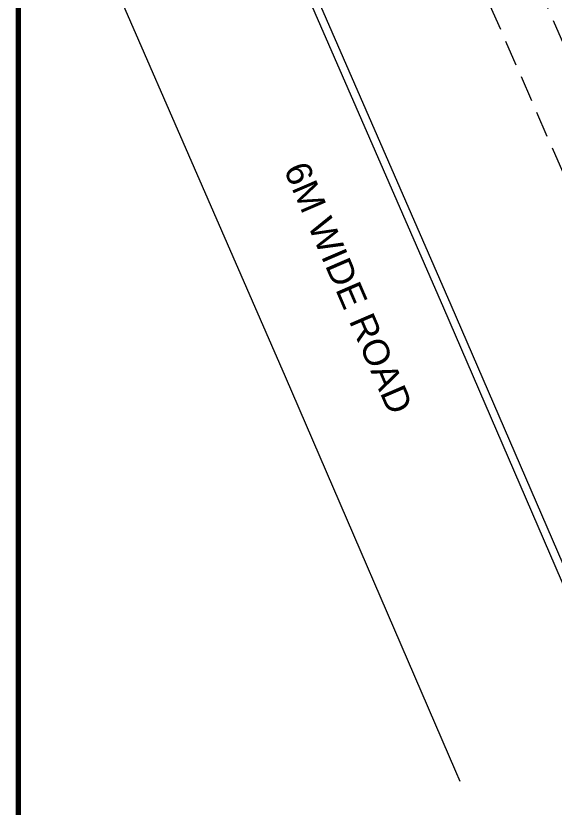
# Model space of a CAD drawing. Header units: inches. Extents: x 27644242 to 29005101, y -955243 to 216979.
# Drawn here: x 28689497 to 28705082, y 27122 to 50033 of the extents above; entities that cross this region are included whole.
import ezdxf

# ---------------------------------------------------------------- set-up
doc = ezdxf.new("R2010")
doc.units = ezdxf.units.IN
doc.header["$MEASUREMENT"] = 0
doc.linetypes.add('01-Xref Col Podium Lvl-1$0$HIDDEN', pattern=[0.375, 0.25, -0.125])
doc.layers.get('Defpoints').update_dxf_attribs({"color": 8})
doc.layers.add('RVA Site Boundary', color=17, linetype='Continuous', lineweight=15)
doc.layers.add('text', color=7, linetype='Continuous')
doc.styles.add('AMITS', font='arial.ttf')

msp = doc.modelspace()

# ---------------------------------------------------------------- linework, layer by layer
at = {"layer": 'Defpoints', "linetype": 'Continuous', "const_width": 154.4}
msp.add_lwpolyline([(28798160.5, 75086.6), (28798160.5, 836.6), (28689573.8, 836.6), (28689573.8, 75086.6)], close=True, dxfattribs=at)
at = {"layer": 'Defpoints', "color": 1, "ltscale": 500}
msp.add_lwpolyline([(28689580.5, 24514.6), (28798167.2, 24514.6), (28798167.2, 72809.8), (28689580.5, 72809.8)], close=True, dxfattribs=at)
at = {"layer": 'RVA Site Boundary', "ltscale": 500}
for points in [[(28733451.4, 36339.9), (28714532.9, 31362.7), (28712893.1, 30897.1), (28712617.9, 30819.6), (28711492, 30557.6), (28711137.2, 30476), (28707523.8, 29460.4), (28707182.4, 29312.5), (28706827.5, 30134.5), (28701891.2, 41567.1), (28694440.8, 58662.1), (28690189.5, 68271.8), (28698006.8, 68374.5), (28714624.7, 68539.2), (28721195.2, 68480)], [(28733451.4, 36339.9), (28714532.9, 31362.7), (28712893.1, 30897.1), (28712617.9, 30819.6), (28711492, 30557.6), (28711137.2, 30476), (28707523.8, 29460.4), (28707182.4, 29312.5), (28706827.5, 30134.5), (28701891.2, 41567.1), (28694440.8, 58662.1), (28690189.5, 68271.8), (28698006.8, 68374.5), (28714624.7, 68539.2), (28721195.2, 68480)], [(28702360.9, 27865.9), (28702237.1, 28152.5), (28697304.2, 39577.3), (28689862.7, 56651.8), (28689580.5, 57289.8)]]:
    msp.add_lwpolyline(points, dxfattribs=at)
at = {"layer": 'RVA Site Boundary', "color": 5, "ltscale": 500}
for points in [[(28733451.4, 36339.9), (28714532.9, 31362.7), (28712893.1, 30897.1), (28712617.9, 30819.6), (28711492, 30557.6), (28711137.2, 30476), (28707523.8, 29460.4), (28707182.4, 29312.5), (28706827.5, 30134.5), (28701891.2, 41567.1), (28694440.8, 58662.1), (28690189.5, 68271.8), (28698006.8, 68374.5), (28714624.7, 68539.2), (28721195.2, 68480)], [(28733395.6, 36563), (28714472.3, 31584.5), (28712830.5, 31118.4), (28712560.7, 31042.4), (28711440.1, 30781.7), (28711080.2, 30698.9), (28707446.6, 29677.6), (28707302.3, 29615.1), (28707038.7, 30225.7), (28702102.2, 41658.6), (28694651.4, 58754.5), (28690540.8, 68046.4), (28698009.5, 68144.5), (28714624.8, 68309.2), (28721194.5, 68250)]]:
    msp.add_lwpolyline(points, dxfattribs=at)
at = {"layer": 'RVA Site Boundary', "linetype": '01-Xref Col Podium Lvl-1$0$HIDDEN', "ltscale": 3000}
for points in [[(28761838.7, 42497.1), (28755905.9, 42663), (28749977.9, 42467.8), (28749256.9, 42402.1), (28741955.5, 41985.2), (28733624.9, 41226.9), (28733013.3, 41097.1), (28732304, 40929), (28713285.1, 35925.3), (28711605.9, 35448.6), (28711440.2, 35401.9), (28710425.7, 35165.9), (28709966.3, 35060.1), (28709865.1, 35031.7), (28706230.5, 43449.5), (28698771.7, 60563.8), (28697412.5, 63636.2), (28698061.3, 63644.8), (28714626.9, 63809), (28721180.9, 63750), (28728668.1, 63772), (28742981.5, 63766.7), (28767232.3, 63747.8)], [(28761666.7, 44002.5), (28755902.2, 44163.7), (28749885, 43965.5), (28749146.1, 43898.2), (28741844.7, 43481.3), (28733400.5, 42712.7), (28732684.5, 42560.7), (28731940.1, 42384.3), (28712889.4, 37372.3), (28711197.7, 36891.9), (28711066.7, 36855), (28710744.1, 36780), (28707606.6, 44046.4), (28700145.1, 61166.8), (28699705.3, 62161), (28714627.6, 62308.9), (28721176.3, 62249.9), (28728670, 62272), (28742980.7, 62266.7), (28767228.6, 62247.8)]]:
    msp.add_lwpolyline(points, dxfattribs=at)

# ---------------------------------------------------------------- texts
at = {"layer": 'text', "ltscale": 100, "insert": (28697929.4, 45887.3), "char_height": 750, "width": 14045.731, "attachment_point": 1, "rotation": 293.31771, "style": 'AMITS'}
msp.add_mtext('6M WIDE ROAD', dxfattribs=at)

doc.saveas('drawing.dxf')
